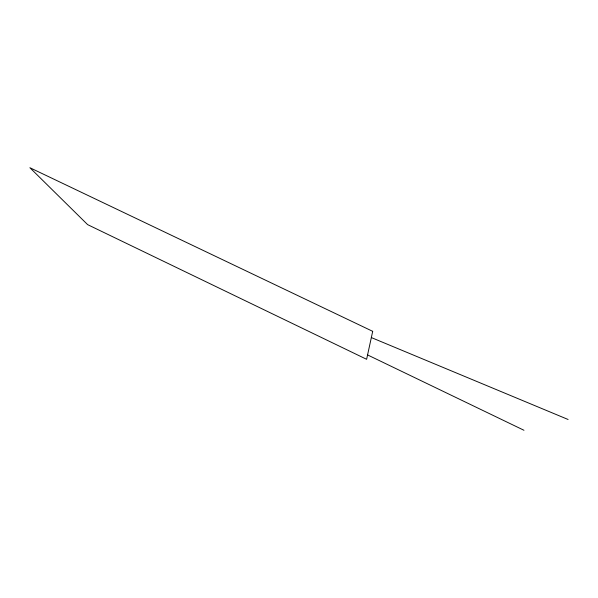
<?xml version="1.0" encoding="UTF-8"?>
<svg xmlns="http://www.w3.org/2000/svg" width="598" height="598" viewBox="0 0 598 598"><rect width="100%" height="100%" fill="white"/><g stroke="black" fill="none" stroke-linecap="round" stroke-linejoin="round"><path stroke-width="0.9" d="M371.343 337.564L568.1 419.482M367.568 354.92L523.975 430.276M372.696 331.329L366.619 359.301L87.637 224.639L29.9 167.724L372.696 331.329"/></g></svg>
